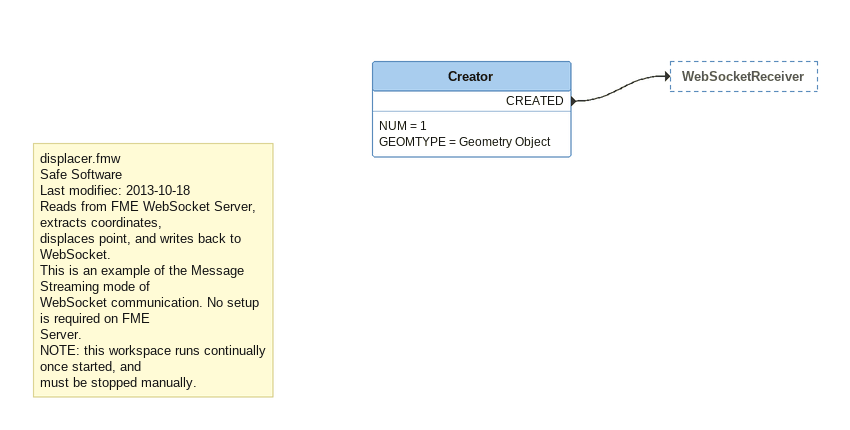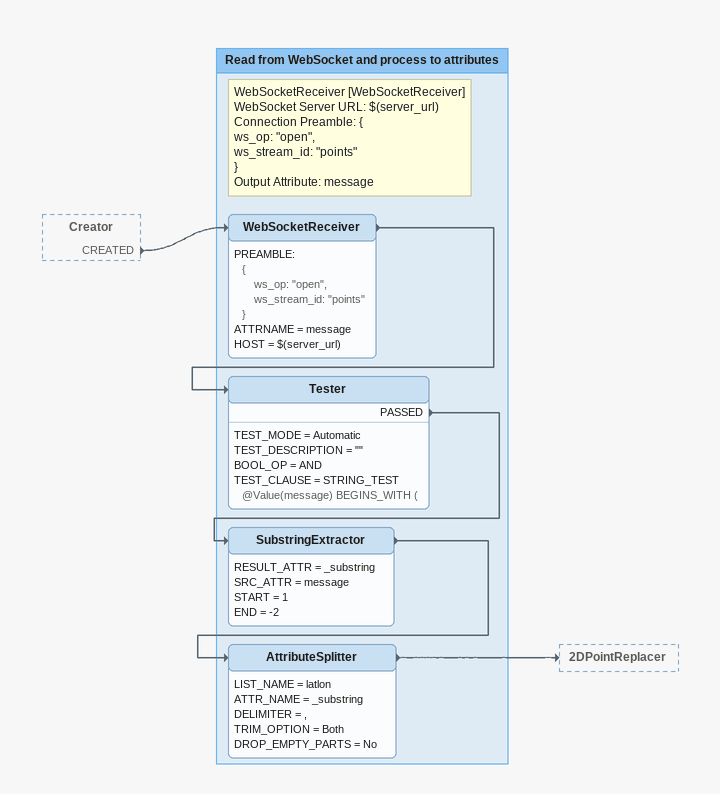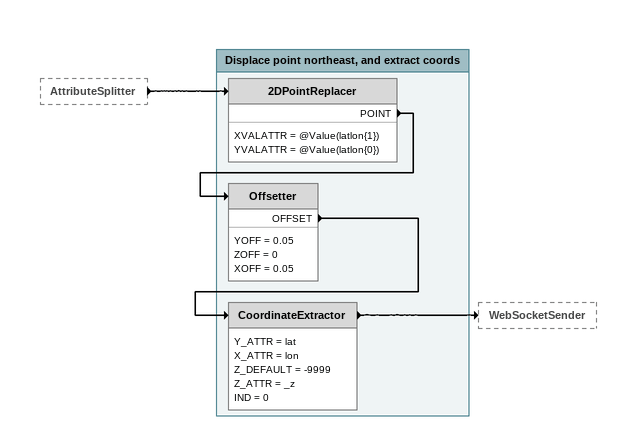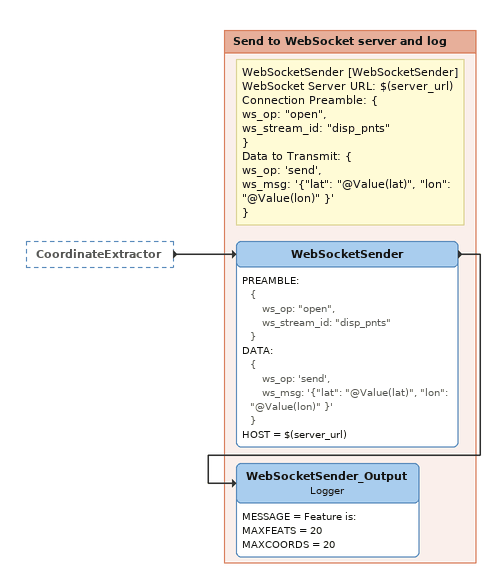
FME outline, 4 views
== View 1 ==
Note: displacer.fmw / Safe Software / Last modifiec: 2013-10-18 / Reads from FME WebSocket Server, extracts coordinates, / displaces point, and writes back to WebSocket. / This is an example of the Message Streaming mode of / WebSocket communication. No setup is required on FME / Server. / NOTE: this workspace runs continually once started, and / must be stopped manually.
Creator
    NUM = 1
    GEOMTYPE = Geometry Object
    CREATED -> WebSocketReceiver

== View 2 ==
Creator [outside]
    CREATED -> WebSocketReceiver

Bookmark: Read from WebSocket and process to attributes
Note: WebSocketReceiver [WebSocketReceiver] / WebSocket Server URL: $(server_url) / Connection Preamble: { / ws_op: "open", / ws_stream_id: "points" / } / Output Attribute: message
WebSocketReceiver
    PREAMBLE:
      {
          ws_op: "open",
          ws_stream_id: "points"
      }
    ATTRNAME = message
    HOST = $(server_url)
    -> Tester
Tester
    TEST_MODE = Automatic
    TEST_DESCRIPTION = ""
    BOOL_OP = AND
    TEST_CLAUSE = STRING_TEST @Value(message) BEGINS_WITH (
    PASSED -> SubstringExtractor
SubstringExtractor
    RESULT_ATTR = _substring
    SRC_ATTR = message
    START = 1
    END = -2
    -> AttributeSplitter
AttributeSplitter
    LIST_NAME = latlon
    ATTR_NAME = _substring
    DELIMITER = ,
    TRIM_OPTION = Both
    DROP_EMPTY_PARTS = No
    -> 2DPointReplacer

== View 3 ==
AttributeSplitter [outside]
    -> 2DPointReplacer

Bookmark: Displace point northeast, and extract coords
2DPointReplacer
    XVALATTR = @Value(latlon{1})
    YVALATTR = @Value(latlon{0})
    POINT -> Offsetter
Offsetter
    YOFF = 0.05
    ZOFF = 0
    XOFF = 0.05
    OFFSET -> CoordinateExtractor
CoordinateExtractor
    Y_ATTR = lat
    X_ATTR = lon
    Z_DEFAULT = -9999
    Z_ATTR = _z
    IND = 0
    -> WebSocketSender

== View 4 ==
CoordinateExtractor [outside]
    -> WebSocketSender

Bookmark: Send to WebSocket server and log
Note: WebSocketSender [WebSocketSender] / WebSocket Server URL: $(server_url) / Connection Preamble: { / ws_op: "open", / ws_stream_id: "disp_pnts" / } / Data to Transmit: { / ws_op: 'send', / ws_msg: '{"lat": "@Value(lat)", "lon": "@Value(lon)" }' / }
WebSocketSender
    PREAMBLE:
      {
          ws_op: "open",
          ws_stream_id: "disp_pnts"
      }
    DATA:
      {
          ws_op: 'send',
          ws_msg: '{"lat": "@Value(lat)", "lon": "@Value(lon)" }'
      }
    HOST = $(server_url)
    -> WebSocketSender_Output
WebSocketSender_Output: Logger
    MESSAGE = Feature is:
    MAXFEATS = 20
    MAXCOORDS = 20
